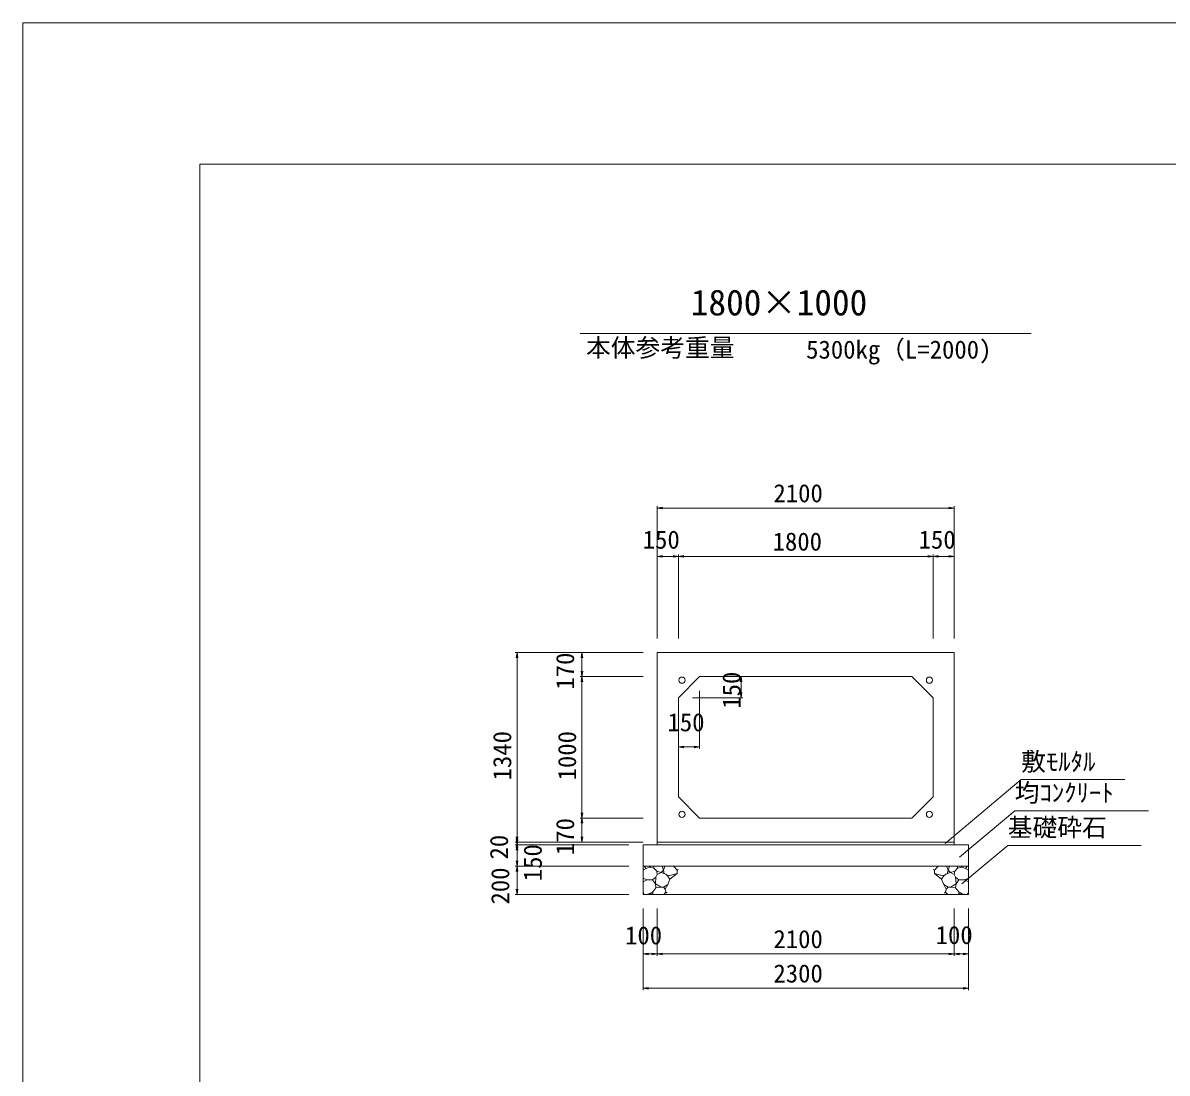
# Model space of a CAD drawing. Units: millimetres on the paper. Extents: x 0 to 841, y 0 to 594.
# Drawn here: x 0 to 161.8, y 445.5 to 594 of the extents above; entities that cross this region are included whole.
import ezdxf
from ezdxf.enums import TextEntityAlignment as Align

# ---------------------------------------------------------------- set-up
doc = ezdxf.new("R2010")
doc.units = ezdxf.units.MM
for name, color, linetype, lineweight in [('D-STR-DIM（寸法）', 7, 'Continuous', 18), ('D-STR-HTXT（旗揚げ）', 4, 'Continuous', 18), ('D-STR-STRn（構造物）', 5, 'Continuous', 18), ('D-STR（構造物外形線）', 1, 'Continuous', 18), ('D-TTL(外枠）', 2, 'Continuous', 18), ('DEFPOINTS_2', 8, 'Continuous', 18)]:
    doc.layers.add(name, color=color, linetype=linetype, lineweight=lineweight)
doc.layers.add('D-STR-TXT（文字）', color=7, linetype='Continuous')
doc.styles.add('ＭＳ ゴシック', font='')
doc.styles.get('ＭＳ ゴシック').set_extended_font_data('MS Gothic')

msp = doc.modelspace()

# ---------------------------------------------------------------- linework, layer by layer
at = {"layer": 'D-STR-DIM（寸法）'}
for p, q in [((89.673, 506.969), (89.673, 525.644)), ((89.673, 525.394), (90.423, 525.519)), ((89.673, 525.394), (89.773, 525.394)), ((90.423, 525.269), (89.673, 525.394)), ((131.573, 525.394), (89.773, 525.394)), ((130.923, 525.519), (131.673, 525.394)), ((131.673, 525.394), (130.923, 525.269)), ((131.673, 525.394), (131.573, 525.394)), ((131.673, 506.969), (131.673, 525.644)), ((89.673, 506.969), (89.673, 518.81)), ((89.673, 518.56), (90.423, 518.685)), ((89.673, 518.56), (89.773, 518.56)), ((90.423, 518.435), (89.673, 518.56)), ((89.773, 518.56), (92.573, 518.56)), ((91.923, 518.685), (92.673, 518.56)), ((92.673, 518.56), (91.923, 518.435)), ((92.673, 518.56), (92.573, 518.56)), ((92.673, 506.969), (92.673, 518.81)), ((92.673, 506.969), (92.673, 518.81)), ((92.673, 518.56), (93.423, 518.685)), ((92.673, 518.56), (92.773, 518.56)), ((93.423, 518.435), (92.673, 518.56)), ((92.773, 518.56), (128.573, 518.56)), ((127.923, 518.685), (128.673, 518.56)), ((128.673, 518.56), (127.923, 518.435)), ((128.673, 518.56), (128.573, 518.56)), ((128.673, 506.969), (128.673, 518.81)), ((128.673, 506.969), (128.673, 518.81)), ((128.673, 518.56), (129.423, 518.685)), ((128.673, 518.56), (128.773, 518.56)), ((129.423, 518.435), (128.673, 518.56)), ((131.573, 518.56), (128.773, 518.56)), ((130.923, 518.685), (131.673, 518.56)), ((131.673, 518.56), (130.923, 518.435)), ((131.673, 518.56), (131.573, 518.56)), ((131.673, 506.969), (131.673, 518.81)), ((87.673, 504.969), (69.606, 504.969)), ((69.731, 504.219), (69.856, 504.969)), ((69.856, 504.969), (69.856, 504.869)), ((69.856, 504.969), (69.981, 504.219)), ((69.856, 504.869), (69.856, 478.269)), ((87.673, 504.969), (78.779, 504.969)), ((78.904, 504.219), (79.029, 504.969)), ((79.029, 504.969), (79.029, 504.869)), ((79.029, 504.969), (79.154, 504.219)), ((79.029, 504.869), (79.029, 501.669)), ((87.673, 501.569), (78.779, 501.569)), ((87.673, 501.569), (78.779, 501.569)), ((79.029, 501.569), (78.904, 502.319)), ((78.904, 500.819), (79.029, 501.569)), ((79.154, 502.319), (79.029, 501.569)), ((79.029, 501.569), (79.029, 501.669)), ((79.029, 501.569), (79.029, 501.469)), ((79.029, 501.569), (79.154, 500.819)), ((79.029, 481.669), (79.029, 501.469)), ((97.673, 501.569), (101.778, 501.569)), ((101.403, 500.819), (101.528, 501.569)), ((101.528, 501.569), (101.528, 501.469)), ((101.528, 501.569), (101.653, 500.819)), ((101.528, 498.669), (101.528, 501.469)), ((94.673, 498.569), (101.778, 498.569)), ((95.673, 499.569), (95.673, 491.371)), ((101.528, 498.569), (101.403, 499.319)), ((101.653, 499.319), (101.528, 498.569)), ((101.528, 498.569), (101.528, 498.669)), ((92.673, 496.569), (92.673, 491.371)), ((92.673, 491.621), (93.423, 491.746)), ((92.673, 491.621), (92.773, 491.621)), ((93.423, 491.496), (92.673, 491.621)), ((95.573, 491.621), (92.773, 491.621)), ((94.923, 491.746), (95.673, 491.621)), ((95.673, 491.621), (94.923, 491.496)), ((95.673, 491.621), (95.573, 491.621)), ((79.029, 481.569), (78.904, 482.319)), ((79.154, 482.319), (79.029, 481.569)), ((87.673, 481.569), (78.779, 481.569)), ((87.673, 481.569), (78.779, 481.569)), ((78.904, 480.819), (79.029, 481.569)), ((79.029, 481.569), (79.029, 481.669)), ((79.029, 481.569), (79.029, 481.469)), ((79.029, 481.569), (79.154, 480.819)), ((79.029, 478.269), (79.029, 481.469)), ((69.856, 478.169), (69.731, 478.919)), ((69.981, 478.919), (69.856, 478.169)), ((79.029, 478.169), (78.904, 478.919)), ((79.154, 478.919), (79.029, 478.169)), ((87.673, 478.169), (69.606, 478.169)), ((87.673, 478.169), (69.606, 478.169)), ((85.673, 477.769), (69.606, 477.769)), ((85.673, 477.769), (69.606, 477.769)), ((69.856, 477.769), (69.731, 478.519)), ((69.731, 477.419), (69.856, 478.169)), ((69.731, 477.019), (69.856, 477.769)), ((69.981, 478.519), (69.856, 477.769)), ((69.856, 478.169), (69.856, 478.269)), ((69.856, 478.169), (69.856, 478.069)), ((69.856, 478.169), (69.981, 477.419)), ((69.856, 478.069), (69.856, 477.869)), ((69.856, 477.769), (69.856, 477.869)), ((69.856, 477.769), (69.856, 477.669)), ((69.856, 477.769), (69.981, 477.019)), ((69.856, 477.669), (69.856, 474.869)), ((87.673, 478.169), (78.779, 478.169)), ((79.029, 478.169), (79.029, 478.269)), ((85.673, 474.769), (69.606, 474.769)), ((85.673, 474.769), (69.606, 474.769)), ((69.856, 474.769), (69.731, 475.519)), ((69.731, 474.019), (69.856, 474.769)), ((69.981, 475.519), (69.856, 474.769)), ((69.856, 474.769), (69.856, 474.869)), ((69.856, 474.769), (69.856, 474.669)), ((69.856, 474.769), (69.981, 474.019)), ((69.856, 474.669), (69.856, 470.869)), ((85.673, 470.769), (69.606, 470.769)), ((69.856, 470.769), (69.731, 471.519)), ((69.981, 471.519), (69.856, 470.769)), ((69.856, 470.769), (69.856, 470.869)), ((87.673, 468.769), (87.673, 457.242)), ((87.673, 468.769), (87.673, 462.106)), ((89.673, 468.769), (89.673, 462.106)), ((89.673, 468.369), (89.673, 462.106)), ((131.673, 468.769), (131.673, 462.106)), ((131.673, 468.769), (131.673, 462.106)), ((133.673, 468.769), (133.673, 462.106)), ((133.673, 468.769), (133.673, 457.242)), ((87.673, 462.356), (88.423, 462.481)), ((87.673, 462.356), (87.773, 462.356)), ((88.423, 462.231), (87.673, 462.356)), ((87.773, 462.356), (89.573, 462.356)), ((88.923, 462.481), (89.673, 462.356)), ((89.673, 462.356), (88.923, 462.231)), ((89.673, 462.356), (89.573, 462.356)), ((89.673, 462.356), (90.423, 462.481)), ((89.673, 462.356), (89.773, 462.356)), ((90.423, 462.231), (89.673, 462.356)), ((89.773, 462.356), (131.573, 462.356)), ((130.923, 462.481), (131.673, 462.356)), ((131.673, 462.356), (130.923, 462.231)), ((131.673, 462.356), (131.573, 462.356)), ((131.673, 462.356), (132.423, 462.481)), ((131.673, 462.356), (131.773, 462.356)), ((132.423, 462.231), (131.673, 462.356)), ((131.773, 462.356), (133.573, 462.356)), ((132.923, 462.481), (133.673, 462.356)), ((133.673, 462.356), (132.923, 462.231)), ((133.673, 462.356), (133.573, 462.356)), ((87.673, 457.492), (88.423, 457.617)), ((87.673, 457.492), (87.773, 457.492)), ((88.423, 457.367), (87.673, 457.492)), ((87.773, 457.492), (133.573, 457.492)), ((132.923, 457.617), (133.673, 457.492)), ((133.673, 457.492), (132.923, 457.367)), ((133.673, 457.492), (133.573, 457.492))]:
    msp.add_line(p, q, dxfattribs=at)
at = {"layer": 'D-STR-HTXT（旗揚げ）'}
for p, q in [((78.781, 550.087), (142.565, 550.087)), ((130.39, 477.98), (141.123, 486.998)), ((155.785, 486.998), (141.123, 486.998)), ((132.412, 476.046), (140.211, 482.599)), ((159.136, 482.599), (140.211, 482.599)), ((132.762, 472.251), (139.236, 477.69)), ((158.099, 477.69), (139.236, 477.69))]:
    msp.add_line(p, q, dxfattribs=at)
at = {"layer": 'D-STR-STRn（構造物）'}
for p, q in [((87.673, 477.769), (133.673, 477.769)), ((87.673, 477.769), (87.673, 470.769)), ((89.673, 478.169), (89.673, 477.769)), ((131.673, 478.169), (131.673, 477.769)), ((133.673, 477.769), (133.673, 470.769)), ((87.673, 474.769), (133.673, 474.769)), ((88.099, 474.453), (87.673, 474.202)), ((88.099, 474.453), (87.834, 474.769)), ((88.567, 474.604), (88.099, 474.453)), ((88.567, 474.604), (88.72, 474.769)), ((89.214, 474.5), (88.567, 474.604)), ((89.214, 474.5), (89.199, 474.769)), ((89.604, 474.075), (89.214, 474.5)), ((89.674, 473.579), (89.604, 474.075)), ((90.222, 473.862), (89.604, 474.075)), ((90.544, 474.195), (90.222, 473.862)), ((90.362, 474.769), (90.544, 474.195)), ((90.544, 474.195), (90.768, 474.769)), ((90.544, 474.195), (90.669, 473.696)), ((91.963, 474.769), (92.48, 474.193)), ((92.48, 474.193), (92.655, 474.28)), ((92.48, 474.193), (92.48, 473.72)), ((128.866, 474.193), (128.691, 474.28)), ((129.383, 474.769), (128.866, 474.193)), ((128.866, 474.193), (128.866, 473.72)), ((130.803, 474.195), (130.579, 474.769)), ((130.803, 474.195), (130.678, 473.696)), ((130.984, 474.769), (130.803, 474.195)), ((130.803, 474.195), (131.124, 473.862)), ((131.124, 473.862), (131.743, 474.075)), ((131.672, 473.579), (131.743, 474.075)), ((131.743, 474.075), (132.133, 474.5)), ((132.133, 474.5), (132.147, 474.769)), ((132.133, 474.5), (132.779, 474.604)), ((132.779, 474.604), (132.626, 474.769)), ((132.779, 474.604), (133.247, 474.453)), ((133.247, 474.453), (133.513, 474.769)), ((133.247, 474.453), (133.673, 474.202)), ((88.192, 472.842), (87.673, 473.06)), ((87.673, 472.547), (88.192, 472.842)), ((88.192, 472.842), (89.006, 472.828)), ((89.006, 472.828), (89.486, 473.201)), ((89.429, 472.241), (89.006, 472.828)), ((89.429, 472.241), (89.486, 473.201)), ((89.486, 473.201), (89.674, 473.579)), ((89.674, 473.579), (90.222, 473.862)), ((90.222, 473.862), (90.884, 473.617)), ((90.884, 473.617), (91.128, 473.384)), ((91.006, 473.501), (91.455, 473.457)), ((91.128, 473.384), (91.459, 472.944)), ((91.459, 472.944), (91.168, 472.167)), ((91.455, 473.457), (92.48, 473.72)), ((91.459, 472.944), (92.48, 473.72)), ((92.48, 473.72), (92.5, 473.715)), ((128.866, 473.72), (128.846, 473.715)), ((129.891, 473.457), (128.866, 473.72)), ((129.887, 472.944), (128.866, 473.72)), ((130.218, 473.384), (129.887, 472.944)), ((129.887, 472.944), (130.178, 472.167)), ((130.34, 473.501), (129.891, 473.457)), ((130.463, 473.617), (130.218, 473.384)), ((131.124, 473.862), (130.463, 473.617)), ((131.672, 473.579), (131.124, 473.862)), ((131.86, 473.201), (131.672, 473.579)), ((131.917, 472.241), (131.86, 473.201)), ((132.34, 472.828), (131.86, 473.201)), ((131.917, 472.241), (132.34, 472.828)), ((133.155, 472.842), (132.34, 472.828)), ((133.155, 472.842), (133.673, 473.06)), ((133.673, 472.547), (133.155, 472.842)), ((87.844, 470.769), (87.673, 471.125)), ((87.673, 470.769), (133.673, 470.769)), ((88.495, 470.843), (88.191, 470.769)), ((88.495, 470.843), (89.04, 471.142)), ((88.997, 470.861), (88.495, 470.843)), ((89.207, 470.769), (88.997, 470.861)), ((89.04, 471.142), (89.48, 471.7)), ((89.04, 471.142), (89.051, 470.863)), ((89.48, 471.7), (89.429, 472.241)), ((89.429, 472.241), (90.224, 471.811)), ((90.224, 471.811), (89.48, 471.7)), ((90.56, 471.786), (90.224, 471.811)), ((91.168, 472.167), (90.56, 471.786)), ((90.56, 471.786), (90.813, 471.526)), ((90.606, 470.769), (90.908, 471.07)), ((90.813, 471.526), (91.168, 472.167)), ((90.908, 471.07), (90.813, 471.526)), ((90.908, 471.07), (91.064, 470.925)), ((130.534, 471.526), (130.178, 472.167)), ((130.178, 472.167), (130.787, 471.786)), ((130.439, 471.07), (130.283, 470.925)), ((130.439, 471.07), (130.534, 471.526)), ((130.74, 470.769), (130.439, 471.07)), ((130.787, 471.786), (130.534, 471.526)), ((130.787, 471.786), (131.122, 471.811)), ((131.917, 472.241), (131.122, 471.811)), ((131.122, 471.811), (131.866, 471.7)), ((131.866, 471.7), (131.917, 472.241)), ((132.306, 471.142), (131.866, 471.7)), ((132.139, 470.769), (132.349, 470.861)), ((132.306, 471.142), (132.296, 470.863)), ((132.852, 470.843), (132.306, 471.142)), ((132.349, 470.861), (132.852, 470.843)), ((132.852, 470.843), (133.155, 470.769)), ((133.503, 470.769), (133.673, 471.125))]:
    msp.add_line(p, q, dxfattribs=at)
at = {"layer": 'D-STR（構造物外形線）'}
for p, q in [((89.673, 478.169), (89.673, 504.969)), ((89.673, 504.969), (131.673, 504.969)), ((131.673, 504.969), (131.673, 478.169)), ((92.673, 498.569), (95.673, 501.569)), ((95.673, 501.569), (125.673, 501.569)), ((125.673, 501.569), (128.673, 498.569)), ((92.673, 484.569), (92.673, 498.569)), ((128.673, 498.569), (128.673, 484.569)), ((95.673, 481.569), (92.673, 484.569)), ((128.673, 484.569), (125.673, 481.569)), ((125.673, 481.569), (95.673, 481.569)), ((131.673, 478.169), (89.673, 478.169))]:
    msp.add_line(p, q, dxfattribs=at)
for centre in [(93.183, 501.059), (128.163, 501.059), (93.183, 482.079), (128.163, 482.079)]:
    msp.add_circle(centre, 0.44, dxfattribs=at)
at = {"layer": 'D-TTL(外枠）'}
for p, q in [((25, 574), (820, 574)), ((25, 20), (25, 574))]:
    msp.add_line(p, q, dxfattribs=at)
at = {"layer": 'DEFPOINTS_2'}
for p, q in [((0, 0), (0, 594)), ((0, 594), (841, 594))]:
    msp.add_line(p, q, dxfattribs=at)

# ---------------------------------------------------------------- texts
at = {"layer": 'D-STR-DIM（寸法）', "style": 'ＭＳ ゴシック'}
for s, p in [('2100', (106.107, 525.444)), ('150', (87.629, 518.885)), ('1800', (105.992, 518.61)), ('150', (126.629, 518.885)), ('150', (91.129, 493.06)), ('100', (85.129, 462.931)), ('100', (129.039, 462.973)), ('2100', (106.107, 462.406)), ('2300', (106.107, 457.542))]:
    msp.add_text(s, height=2.566, dxfattribs=at).set_placement(p, align=Align.BOTTOM_LEFT)
for s, p in [('170', (78.704, 499.725)), ('150', (102.232, 497.025)), ('1340', (69.806, 486.888)), ('1000', (78.979, 486.888)), ('170', (78.704, 476.325)), ('20', (69.358, 475.703)), ('150', (74.124, 472.636)), ('200', (69.531, 469.34))]:
    msp.add_text(s, height=2.566, rotation=90, dxfattribs=at).set_placement(p, align=Align.BOTTOM_LEFT)
at = {"layer": 'D-STR-TXT（文字）', "style": 'ＭＳ ゴシック'}
for s, height, p in [('1800×1000', 3.666, (94.43, 551.535)), ('本体参考重量', 2.566, (79.612, 546.02)), ('5300kg（L=2000)', 2.566, (110.732, 545.756)), ('敷ﾓﾙﾀﾙ', 2.566, (141.123, 487.498)), ('均ｺﾝｸﾘｰﾄ', 2.566, (140.211, 483.099)), ('基礎砕石', 2.566, (139.236, 478.19))]:
    msp.add_text(s, height=height, dxfattribs=at).set_placement(p, align=Align.BOTTOM_LEFT)

doc.saveas('drawing.dxf')
